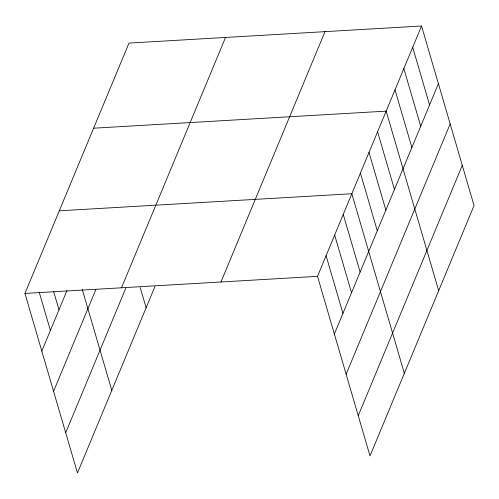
<?xml version="1.0" encoding="UTF-8"?>
<svg xmlns="http://www.w3.org/2000/svg" width="499" height="499" viewBox="0 0 499 499"><rect width="100%" height="100%" fill="white"/><g stroke="black" fill="none" stroke-linecap="round" stroke-linejoin="round"><path stroke-width="0.75" d="M154.964 286.482L77.457 472.99L24.95 293.431L128.992 43.089L421.543 26.01L474.05 205.569L370.009 455.911L317.501 276.352L421.543 26.01M41.81 351.096L66.972 290.561M53.574 391.322L95.902 289.476M121.494 287.792L225.536 37.45M65.693 432.764L125.779 288.191M220.957 281.991L324.999 31.649M334.367 334.018L438.403 83.676M346.125 374.244L450.167 123.902M358.245 415.686L462.286 165.344M93.619 128.206L386.17 111.127L438.677 290.686M59.281 210.815L351.832 193.743L404.34 373.302M24.95 293.431L317.501 276.352M412.698 47.293L429.564 104.958M403.853 68.569L420.719 126.235M395.015 89.851L411.875 147.517M377.587 131.78L394.447 189.445M369.004 152.432L385.864 210.098M360.421 173.091L377.281 230.756M343.25 214.395L360.116 272.061M334.667 235.048L351.533 292.713M326.084 255.7L342.95 313.366M140.244 287.649L146.126 307.764M82.248 289.339L111.788 390.374M53.574 291.304L58.982 309.785M39.153 291.996L50.399 330.444"/></g></svg>
